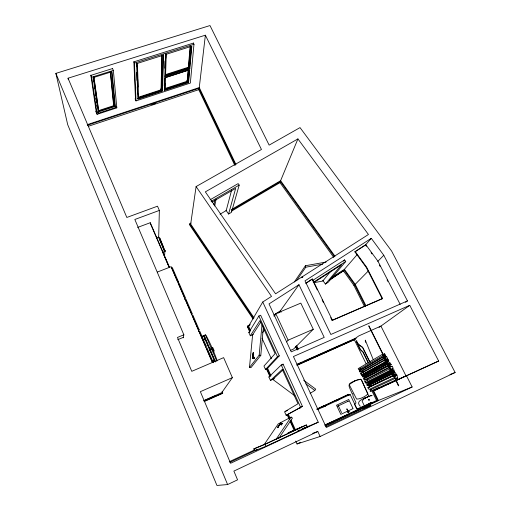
<?xml version="1.0" encoding="UTF-8"?>
<svg xmlns="http://www.w3.org/2000/svg" width="511" height="511" viewBox="0 0 511 511"><rect width="100%" height="100%" fill="white"/><g stroke="black" fill="none" stroke-linecap="round" stroke-linejoin="round"><path stroke-width="0.77" d="M395.437 379.111L397.59 378.121L396.958 375.061L396.408 374.921L393.559 376.268M161.815 55.705L161.061 89.808L138.34 97.25L138.232 94.107M137.402 63.313L138.596 97.818L161.316 90.37L162.115 55.514M158.666 237.551L159.355 210.423L157.509 206.189L126.824 217.462L68.046 78.209L205.377 35.189L261.453 149.487L196.09 186.572L190.68 224.074L254.05 317.912M163.162 54.562L162.255 90.588L137.651 98.655M159.017 238.228L159.7 237.966L163.622 247.688M164.274 85.995L164.51 78.055M164.804 68.199L165.021 61.052M165.034 83.133L164.861 88.563L187.167 81.262L188.176 69.509M165.545 66.871L165.302 74.67L188.367 67.228L190.181 45.977M165.82 58.292L165.966 53.61M166.247 54.211L165.57 75.251L188.642 67.803L190.469 46.565M159.317 238.931L164.453 251.463L165.136 251.201L159.7 237.966M164.58 256.407L164.849 251.418L158.672 237.117L156.455 237.96M252.888 357.936L252.996 357.802M346.912 409.094L346.988 409.055M187.428 81.817L188.444 70.077L165.494 77.506L165.123 89.125L187.428 81.817L186.79 80.457M189.389 69.956L188.316 82.047L164.159 89.968M191.472 46.392L189.555 68.059L164.568 76.133M189.824 68.627L191.823 46.207L165.513 54.511L164.836 76.707L189.824 68.627L189.159 67.235M260.77 322.147L252.626 334.801L249.47 367.498L250.933 367.671L260.795 355.375L263.408 326.816M249.47 367.498L259.186 355.177L261.971 325.034M324.996 424.935L360.517 408.532M193.318 42.943L193.976 44.297L190.348 83.05L136.009 100.897L135.076 98.808M252.568 358.262L253.188 352.731L252.958 358.16L252.568 358.262L253.188 352.731M252.856 358.3L253.475 352.762M234.792 165.321L198.76 89.661L198.92 88.307L87.317 125.272M235.98 164.561L199.264 87.566L205.377 35.189M178.096 282.96L178.288 281.401L172.316 267.566L171.555 267.866L177.528 281.708L178.288 281.401M253.814 358.16L253.871 357.687M352.839 393.668L352.999 396.127L355.886 402.547L355.822 403.217L354.57 404.405M191.088 223.052L189.709 223.856L189.575 224.821L253.117 319.005M390.858 369.99L392.959 368.929L393.087 368.022L392.065 366.221L390.334 366.591L364.567 380.043L363.787 379.053L363.934 378.229L388.654 365.084L391.145 364.49L390.002 362.931L388.948 362.816L381.398 366.904M390.334 366.591L389.376 367.102L388.501 365.997L388.654 365.084M388.948 362.816L387.785 363.762L387.268 363.525L386.929 361.871C391.177 360.223 386.974 358.658 384.783 361.679M184.746 299.548L185.135 297.255L179.086 283.241L178.32 283.548M387.785 363.762L363.161 377.041L362.293 376.051L362.42 375.342L388.775 360.753M183.232 337.835L183.851 334.801L134.834 219.475L159.355 210.423M213.86 204.834L214.856 200.21M214.658 205.99L216.172 199.086M191.746 314.719L192.066 313.307L185.94 299.114L185.174 299.427L191.293 313.62L192.066 313.307M396.408 374.921L394.569 377.546L369.121 389.439L367.977 387.887L395.278 374.87L396.012 373.835L395.699 373.107L393.809 372.628L367.518 385.652L366.86 385L391.994 372.608L392.256 371.561L394.505 371.848L393.93 369.97L391.158 370.462L390.27 370.105L389.74 368.757L392.959 368.929M395.278 374.87L393.444 375.157L393.278 375.815L394.569 377.546M366.86 385L367.102 384.055L392.256 371.561M367.977 387.887L368.137 387.293L393.444 375.157M395.923 378.038L395.827 379.948L370.226 391.598L370.328 389.88L395.923 378.038L397.59 378.121M231.643 190.003L226.201 210.589L220.03 214.211M225.971 210.257L228.583 214.026L235.66 188.387L211.969 202.094M210.078 199.801L238.145 183.609L239.193 185.097L231.438 212.346L228.583 214.026M198.485 331.62L199.086 329.557L192.877 315.191L192.11 315.504L198.313 329.882L199.086 329.557M201.762 336.455L203.608 335.574C207.587 339.809 202.03 342.121 201.807 336.327M362.42 375.342L364.024 374.506L363.953 373.905M212.416 349.601L212.34 349.058M205.665 347.442L206.195 346.024L199.91 331.473L199.137 331.792L205.416 346.349L206.195 346.024M388.2 359.782L386.386 361.66L361.449 375.048L360.734 373.777L361.085 373.011L385.422 359.284L387.581 358.837L386.872 356.902L385.607 356.774L384.7 358.275L360.427 372.065L359.782 371.797L359.233 370.794L385.684 355.311L384.662 353.861L382.682 354.813M213.56 352.162L214.122 350.667A12.219 1.929 -24.3 0 0 214.013 350.342L212.889 350.144M209.325 350.584L209.912 349.147L212.314 348.361L211.873 347.352A102.181 56.076 62.3 0 0 206.335 335.906L205.537 334.865L203.972 335.42L209.912 349.147M359.885 368.265L360.459 368.124L361.366 369.427L359.233 370.794M231.451 209.567L280.609 180.709L297.919 138.903L368.45 234.492L275.57 293.812L205.345 191.868L297.919 138.903M231.553 211.12L279.996 182.644L280.443 181.565L334.462 256.643M212.902 348.023L212.934 347.94A12.207 1.373 -23.9 0 0 212.87 347.704L211.841 347.844M385.422 359.284L385.038 360.14L385.85 361.545L386.386 361.66M214.863 361.584L214.32 360.325L212.94 361.009M383.442 355.234L383.052 355.432L382.139 354.442L358.185 368.648L358.99 369.542L383.442 355.234L384.023 354.021M281.363 424.175L282.053 423.217L281.599 423.958M213.541 350.246L213.758 349.831A12.219 1.335 -23.9 0 0 213.687 349.601L213.624 349.569M249.489 331.332L247.318 326.523L250.211 324.268M250.518 330.451L248.589 326.184L262.756 301.995L271.513 296.399L196.09 186.572M253.277 334.52L250.32 335.784L248.819 332.463L258.86 316.015L260.667 315.255L279.281 355.867L267.598 368.271L265.937 369.006M250.32 335.784L259.965 320.544L275.097 353.638L263.963 366.061L265.503 369.472L266.934 368.565L270.345 376.122L268.895 377.003L270.447 380.44L274.426 378.664M281.459 424.028L281.005 424.762L281.702 423.9M310.094 393.381L314.821 390.461L315.715 389.127L303.604 380.158M276.023 439.409L291.104 417.085L292.458 418.094L278.719 438.47M277.677 427.726L280.718 422.833L277.677 427.726L280.194 424.015M280.961 423.012L280.475 423.664M294.323 282.015L305.406 265.733L326.146 262.041M264.046 444.762L278.22 423.919L291.104 417.085M277.435 427.547L280.718 422.833M296.437 280.788L305.77 267.196L322.677 264.174M262.469 332.776L264.692 329.589M274.024 316.213L275.799 313.665L300.813 303.112L313.275 329.269L293.563 349.039L290.695 350.297M183.851 334.801L177.47 337.458L191.766 371.325L223.633 357.636L232.364 377.642L221.736 392.652L203.895 400.541M273.864 315.025L280.398 310.79L298.973 284.71L324.217 337.388L291.244 351.843L269.022 303.924L298.973 284.71M212.633 349.792L213.617 349.569M281.357 424.079L281.638 423.683M222.1 391.605L222.726 393.055L222.451 393.432L204.215 401.499M330.732 317.631L332.112 320.467L332.393 320.199L312.381 278.993L306.14 283.171M330.777 271.188L322.735 281.076L314.188 282.64M343.596 261.127L344.618 259.901L345.749 261.466L328.19 282.27L325.411 284.078L322.728 280.29M325.411 284.078L341.77 264.551L314.195 282.334M332.112 320.467L382.209 298.763L366.31 267.547L354.877 251.846L365.793 244.667L377.942 261.21L400.177 304.371M331.792 277.492L344.395 269.323L357.323 254.427M365.078 245.484L371.286 238.33L383.78 255.27L407.465 300.909L405.542 302.333M361.929 375.151L362.625 374.339M365.62 306.6L354.589 284.595L344.261 270.242L329.582 280.111M286.55 341.916L288.121 340.179L313.275 329.269M265.503 369.472L277.46 356.665L279.281 355.867M366.31 267.547L366.636 267.202L355.183 251.482M354.589 284.595L353.861 285.342L364.49 306.562M365.863 305.591L355.202 284.34L368.393 270.919M377.738 261.421L383.78 255.27M268.895 377.003L281.248 364.956L283.075 364.145L302.423 406.341L286.16 415.315L284.57 411.783L298.009 403.76L282.289 369.383L270.447 380.44M281.983 365.205L283.075 364.145M283.113 369.843L272.772 379.405L294.898 395.872M382.209 298.763L382.567 298.469L366.636 267.202M363.161 377.041L380.024 367.645M356.697 340.607C356.589 344.012 360.938 345.666 362.893 348.112L369.587 361.724M296.948 364.317L354.89 338.608L355.215 339.266L296.885 365.397M379.06 327.423L409.752 305.316L438.655 361.022L373.688 390.838L378.396 400.471L412.147 386.993L406.596 375.981M367.518 385.652L393.809 372.628M333.051 277.026L337.043 274.439M274.151 315.689L275.48 314.833M278.125 313.115L280.111 311.825M329.557 279.779L344.261 270.242M247.318 326.523L247.822 326.203M248.467 325.788L249.751 324.958M248.589 326.184L249.873 325.36M305.712 283.279L312.381 278.993M354.877 251.846L365.474 245.031L366.406 246.302M312.751 280.411L344.618 259.901M313.217 282.436L345.749 261.466M371.286 238.33L304.997 280.846L330.86 334.475L407.465 300.909M231.834 210.123L280.443 181.565M382.65 355.049L384.662 353.861M361.366 369.427L385.684 355.311M211.126 201.321L239.193 185.097M383.576 357.936L385.607 356.774M359.782 371.797L383.953 357.936L384.7 358.275M383.85 358.173L386.565 356.614M286.16 415.315L302.423 406.341M360.734 373.777L387.747 358.588M384.713 360.459L387.581 358.837M299.274 408.545L300.647 407.772M385.69 361.405L388.43 359.885M361.449 375.048L385.85 361.545M364.024 374.506L388.711 360.951M362.293 376.051L386.801 362.663M354.902 380.88L349.575 384.304L349.403 385.013L356.614 399.104C359.846 399.238 365.972 396.44 367.882 393.853L361.341 379.501L360.67 379.175L357.559 379.871L354.608 381.034M357.234 380.056C345.89 383.921 348.502 384.84 352.226 393.911M362.701 376.831L387.268 363.525M398.382 385.773L398.759 385.607L368.948 325.826M364.222 376.185L365.167 376.288L390.002 362.931M393.93 369.97L368.629 382.624L366.132 383.071L365.333 382.745L364.867 381.538L365.173 381.372M364.567 380.043L366.987 379.251L392.065 366.221M389.638 364.79L363.934 378.229M388.373 365.959L391.145 364.49M363.787 379.053L388.501 365.997M388.871 365.857L390.947 364.758M364.867 381.538L390.072 368.578M365.333 382.745L392.282 369.185M366.132 383.071L392.212 370.009M367.211 396.996L364.081 398.816L362.075 401.007L363.909 404.974M385.581 355.586L383.333 356.825L383.953 357.936M358.99 369.542L359.342 369.364M324 406.641L323.667 405.919L316.973 409.164M336.596 400.803L336.257 400.087L320.761 407.414L348.732 394.307L349.07 395.016M392.531 372.64L394.645 371.599M348.732 394.307L333.025 401.729M392.384 372.889L394.505 371.848M323.635 406.845L325.06 406.143M323.719 406.826L325.686 405.855L325.354 405.14M336.321 400.95L338.263 400.024L337.924 399.315M348.719 395.201L350.137 394.511L357.489 409.879M368.488 385.013L369.728 385.09L395.188 372.711M395.878 374.308L370.334 386.52L370.456 385.952L369.728 385.09M227.619 484.562L237.564 479.829L233.878 471.097L317.816 431.495L320.116 436.496L455.129 372.5L391.65 251.105L300.027 127.603L269.144 145.124L209.989 25.55L55.871 73.38L67.714 124.69L216.932 485.45L227.619 484.562L55.871 73.38M394.109 376.415L396.958 375.061M295.735 441.082L297.032 443.97L300.634 442.264M371.938 402.342L357.074 409.024M357.234 409.522L364.394 406.156M368.693 404.131L370.839 403.122M357.304 409.547L377.418 400.081L372.717 390.449L378.919 387.555L379.258 388.245L373.688 390.838M325.066 425.063L360.306 408.545M369.6 404.552L377.533 400.816M325.06 425.612L378.396 400.471M327.749 424.494L334.929 421.115M336.359 420.438L349.281 414.351M352.871 412.658L360.051 409.279M361.488 408.602L369.159 404.846M325.571 425.631L370.073 404.584L370.794 405.517L325.788 426.73M412.147 386.993L326.325 427.483L293.423 356.537L409.752 305.316M229.886 462.359L257.359 449.469M254.229 448.76L255.021 450.593L265.886 446.346L307.347 426.928L306.447 424.948L291.366 431.386L288 432.964L301.918 427.03L268.179 442.801L253.82 448.926L254.293 450.025L254.702 449.859L229.26 461.733M262.756 301.995L318.251 422.22L230.582 463.285L200.357 391.675L232.364 377.642M352.635 408.806L340.824 414.351L336.519 405.217L348.304 399.73M381.168 387.338L383.697 386.156M386.853 384.687L438.655 361.022M253.82 448.926L264.998 444.321L306.447 424.948M316.788 409.107L323.667 405.919M317.286 409.745L350.137 394.511M285.24 411.476L287.584 410.403M347.742 401.461L348.425 401.148L337.733 406.124L338.384 405.83L341.552 412.543M348.163 411.668L348.496 411.508L348.042 411.719L346.867 408.896L348.342 411.585M378.977 388.366L405.97 375.834L380.925 326.082L358.888 335.855L354.072 339.202L366.08 363.698M297.261 364.995L355.215 339.266M203.953 400.777L214.895 395.936M204.176 401.256L222.726 393.055M297.134 364.471L302.231 362.203M303.694 361.558L356.25 338.237M363.545 398.599L363.244 398.727L365.301 397.839M369.217 396.172C366.33 398.12 354.193 400.298 360.306 406.283M332.393 320.199L382.567 298.469M367.141 397.028L368.91 396.261M212.321 361.188L214.32 360.325M248.819 332.463L249.809 332.041M209.395 349.269L209.759 349.115L203.998 335.791L203.634 335.944L214.601 361.296M212.883 349.671L212.442 348.655L210.034 349.435L215.412 361.852M209.695 349.952L210.053 349.799L215.265 361.845M247.573 327.078L248.225 326.804M354.468 285.087L353.861 285.342L343.501 270.939M203.301 339.796L205.109 339.036M177.751 339.687L183.328 337.362M302.531 428.71L318.251 422.22M398.382 385.773L395.655 380.031M297.843 430.843L300.04 429.936M301.503 429.336L307.347 426.928M301.88 277.281L301.554 277.735M368.514 403.728L372.034 402.291M347.135 411.892L348.508 411.336L348.892 412.134L347.518 412.69M185.135 297.255L184.369 297.562L178.62 284.25M377.418 400.081L376.562 400.426L371.887 390.826M359.584 408.691L369.97 404.718L359.635 408.794L359.853 408.532M157.324 272.069L171.185 266.659L212.493 362.388M449.961 374.518L455.129 372.5M363.743 408.263L370.794 405.517M164.478 250.888L165.168 250.626M162.773 252.217L164.849 251.418M137.625 227.421L150.272 222.713L169.614 267.617M312.681 433.334L317.816 431.495M87.215 124.658L199.264 87.566M151.729 104.627L155.485 103.382M88.352 126.281L198.76 89.661M98.508 110.651L113.659 105.688L110.248 71.578M110.44 71.406L113.908 106.262L98.751 111.226L93.883 76.624M97.831 112.062L114.943 106.454L111.602 72.013M98.329 113.218L115.441 107.597L111.998 71.687L93.251 77.608L98.329 113.218L97.729 111.82M95.768 111.213L97.103 114.33L116.815 107.853L113.359 70.416L112.426 68.321M297.032 443.97L320.116 436.496M112.535 68.557L90.869 75.379L96.362 112.599M193.401 43.109L133.888 61.837L135.504 99.76M136.009 100.897L134.444 63.064L193.976 44.297M97.103 114.33L91.68 77.25L113.359 70.416M364.899 398.012L366.892 397.379M368.821 396.3L370.941 395.661M357.885 379.903L360.855 379.379M368.137 387.293L369.785 387.031M301.88 277.435L301.235 277.32L302.876 276.911M302.314 277.166L302.71 277.128M370.328 389.88L371.356 389.912M259.186 355.177L260.795 355.375M211.816 348.17L213.189 348.451A12.213 1.961 -24.2 0 1 213.298 348.777L212.94 349.799A102.181 56.076 62.3 0 1 217.034 360.357M305.891 383.844L314.821 390.461M356.448 408.161L356.863 408.583M391.994 372.608L392.735 373.33M365.167 376.288L365.863 377.061M371.069 252.658L372.002 253.929M280.609 180.709L334.973 256.235M344.395 269.323L355.202 284.34M279.996 182.644L333.811 257.48M362.414 370.858L363.18 372.378M189.709 223.856L253.494 318.359M356.32 408.027L354.902 405.108M366.987 379.251L367.722 380.408M368.629 382.624L369.095 383.467M358.352 343.948C359.195 346.056 362.229 345.915 363.072 348.036L370.117 362.356M379.418 265.088L380.146 266.506M387.063 279.926L387.792 281.337M368.712 326.005L393.176 375.055M393.885 376.479L394.946 378.613M368.437 362.81L363.091 351.99L360.408 349.55L356.18 340.978L360.261 349.613L362.912 352.066L368.259 362.893M312.821 280.737L317.299 289.961M322.122 299.893L323.501 302.729M348.732 399.532L353.075 408.628M198.92 88.307L235.514 165.085M280.398 310.79L281.069 312.221M296.738 345.775L298.405 349.345M296.093 346.068L297.421 348.924M295.473 346.445L297.153 350.054M275.799 313.665L288.121 340.179M160.658 88.946L161.316 90.37M361.609 380.465L368.974 396.555M258.86 316.015L277.46 356.665M281.248 364.956L300.577 407.19M261.983 338.161L271.354 358.76M133.812 61.671L134.444 63.064M267.598 368.271L271.009 375.821M288.364 414.249L289.98 417.813M290.944 419.953L295.454 429.943M247.675 325.903L250.179 331.447M289.303 418.126L287.693 414.555L287.169 414.849L289.092 419.116M290.593 420.975L294.783 430.256M266.499 369.031L269.891 376.562M290.056 421.249L294.221 430.492M264.998 444.321L265.886 446.346M116.208 106.467L116.815 107.853M114.834 106.211L115.441 107.597M113.27 104.8L113.908 106.262M205.384 334.833L211.324 348.547M211.452 348.834L216.824 361.239M90.766 75.136L91.68 77.25M213.394 362.701L207.032 347.959L206.252 348.291L212.314 362.331M164.229 249.093L165.136 251.201M150.585 223.984L169.262 267.355M163.111 253.322L168.636 266.142M373.234 359.629L365.288 340.115L365.397 342.376M305.406 265.733L305.77 267.196M68.046 78.209L68.359 79.754M93.264 80.24L93.487 81.792M94.267 87.228L94.49 88.78M95.27 94.209L95.493 95.761M95.825 98.093L96.049 99.645M96.272 101.197L96.496 102.749M96.828 105.074L97.052 106.627M93.724 76.791L94.056 79.154M94.279 80.725L97.173 101.197M97.397 102.775L98.169 108.287M136.328 63.025L136.443 66.194M136.68 72.53L136.974 80.444M137.21 86.781L137.472 93.903M137.21 65.063L137.459 72.128M137.708 79.192L137.983 87.042M150.272 222.713L150.279 223.262M163.443 55.169L162.517 91.15L137.9 99.223L136.603 63.639L163.443 55.169M164.804 77.832L164.414 90.524L188.578 82.597L189.728 69.771L164.804 77.832M253.89 358.058C253.731 360.645 254.35 355.151 253.89 358.058M254.095 358.198C254.165 360.453 254.593 355.145 254.095 358.198M349.141 411.662C348.47 413.316 347.914 410.327 349.141 411.662M368.437 399.589C369.083 402.214 370.424 398.075 368.437 399.589M371.995 395.584L370.596 395.789L371.97 395.648M282.308 423.459L281.248 424.948L282.308 423.459"/></g></svg>
